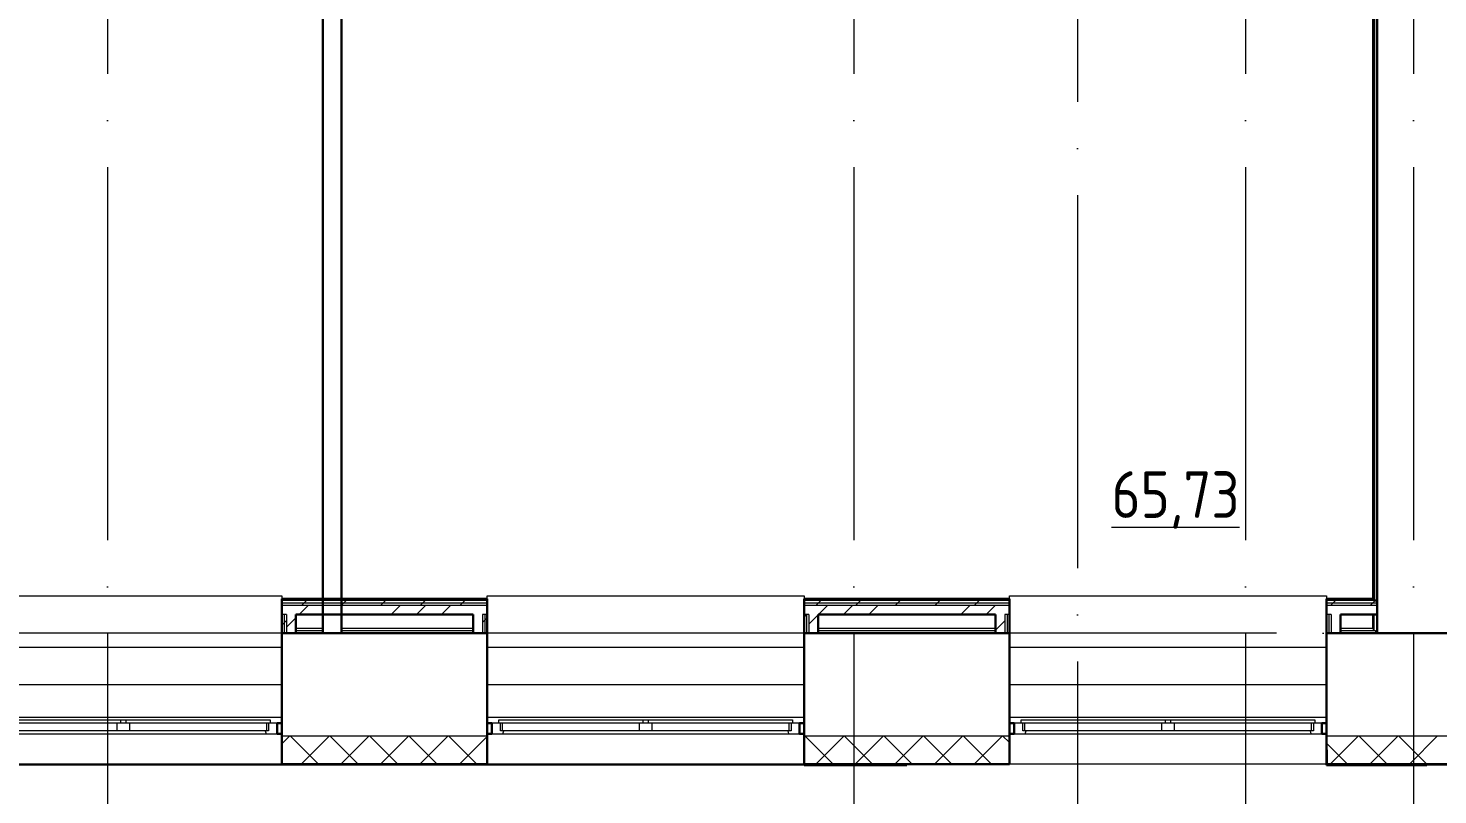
# Model space of a CAD drawing. Header units: millimetres. Extents: x -695119 to 412940, y -249585 to 622758.
# Drawn here: x 305366 to 312922, y 59445 to 63556 of the extents above; entities that cross this region are included whole.
import ezdxf

# ---------------------------------------------------------------- set-up
doc = ezdxf.new("R2010")
doc.units = ezdxf.units.MM
doc.linetypes.add('ADSK_Линия сетки', pattern=[25, 20, -2.5, 0, -2.5])
for name, color, linetype, lineweight in [('_ Окна', 252, 'Continuous', 30), ('Марки помещений', 8, 'Continuous', 20), ('Ограждение', 8, 'Continuous', 9), ('Окна', 252, 'Continuous', 9), ('Оси', 252, 'Continuous', 9), ('Стены внутренние', 252, 'Continuous', 18), ('Стены наружные', 252, 'Continuous', 18), ('Стены штриховка', 7, 'Continuous', 9)]:
    doc.layers.add(name, color=color, linetype=linetype, lineweight=lineweight)
doc.styles.add('GOST Common_2', font='', dxfattribs={"width": 0.9, "height": 250})
doc.styles.get('GOST Common_2').set_extended_font_data('GOST type B')

# ---------------------------------------------------------------- blocks, each defined once
blk = doc.blocks.new('план 2 этажа')
at = {"layer": '_ Окна', "color": 251, "lineweight": 18, "true_color": 0x636466}
for p, q in [((306636.8, 59788.6), (306641.4, 59771.6)), ((306641.4, 59771.6), (306700.8, 59771.6)), ((306654.8, 59788.6), (306642.8, 59788.6)), ((306654.8, 59829.6), (306654.8, 59788.6)), ((306700.8, 59829.6), (306662.8, 59829.6)), ((306700.8, 59771.6), (306700.8, 59829.6)), ((307888.8, 59829.6), (307850.8, 59829.6)), ((307850.8, 59829.6), (307850.8, 59771.6)), ((307850.8, 59771.6), (307910.3, 59771.6)), ((307896.8, 59788.6), (307896.8, 59829.6)), ((307908.8, 59788.6), (307896.8, 59788.6)), ((307910.3, 59771.6), (307914.8, 59788.6)), ((309436.8, 59788.6), (309441.4, 59771.6)), ((309441.4, 59771.6), (309500.8, 59771.6)), ((309454.8, 59788.6), (309442.8, 59788.6)), ((309454.8, 59829.6), (309454.8, 59788.6)), ((309500.8, 59829.6), (309462.8, 59829.6)), ((309500.8, 59771.6), (309500.8, 59829.6)), ((310688.8, 59829.6), (310650.8, 59829.6)), ((310650.8, 59829.6), (310650.8, 59771.6)), ((310650.8, 59771.6), (310710.3, 59771.6)), ((310696.8, 59788.6), (310696.8, 59829.6)), ((310708.8, 59788.6), (310696.8, 59788.6)), ((310710.3, 59771.6), (310714.8, 59788.6)), ((312236.8, 59788.6), (312241.4, 59771.6)), ((312241.4, 59771.6), (312300.8, 59771.6)), ((312254.8, 59788.6), (312242.8, 59788.6)), ((312254.8, 59829.6), (312254.8, 59788.6)), ((312300.8, 59829.6), (312262.8, 59829.6)), ((312300.8, 59771.6), (312300.8, 59829.6))]:
    blk.add_line(p, q, dxfattribs=at)
at = {"layer": '_ Окна', "color": 251, "true_color": 0x636466}
for p, q in [((306725.8, 59829.6), (306700.8, 59829.6)), ((306700.8, 59829.6), (306700.8, 59771.6)), ((306700.8, 59771.6), (306725.8, 59771.6)), ((307850.8, 59829.6), (307825.8, 59829.6)), ((307825.8, 59771.6), (307850.8, 59771.6)), ((307850.8, 59771.6), (307850.8, 59829.6)), ((309525.8, 59829.6), (309500.8, 59829.6)), ((309500.8, 59829.6), (309500.8, 59771.6)), ((309500.8, 59771.6), (309525.8, 59771.6)), ((310650.8, 59829.6), (310625.8, 59829.6)), ((310625.8, 59771.6), (310650.8, 59771.6)), ((310650.8, 59771.6), (310650.8, 59829.6)), ((312325.8, 59829.6), (312300.8, 59829.6)), ((312300.8, 59829.6), (312300.8, 59771.6)), ((312300.8, 59771.6), (312325.8, 59771.6))]:
    blk.add_line(p, q, dxfattribs=at)
at = {"layer": 'Ограждение', "color": 251, "true_color": 0x636466}
for p, q in [((312570.8, 65621.6), (312570.8, 60496.5)), ((305025.8, 60511.6), (306725.8, 60511.6)), ((306725.8, 60511.6), (306725.8, 60496.6)), ((307825.8, 60496.6), (307825.8, 60511.6)), ((307825.8, 60511.6), (309525.8, 60511.6)), ((309525.8, 60511.6), (309525.8, 60496.6)), ((310625.8, 60496.6), (310625.8, 60511.6)), ((310625.8, 60511.6), (312325.8, 60511.6)), ((312325.8, 60511.6), (312325.8, 60496.6)), ((312570.8, 60411.6), (312570.8, 60336.6)), ((312580.8, 60326.6), (312580.8, 60411.6)), ((306945.8, 60336.6), (306800.8, 60336.6)), ((307750.8, 60336.6), (307045.8, 60336.6)), ((310550.8, 60336.6), (309600.8, 60336.6)), ((312570.8, 60336.6), (312400.8, 60336.6)), ((312570.8, 60336.6), (312580.8, 60326.6)), ((305025.8, 60236.6), (306725.8, 60236.6)), ((307825.8, 60236.6), (309525.8, 60236.6)), ((310625.8, 60236.6), (312325.8, 60236.6)), ((305025.8, 60036.6), (306725.8, 60036.6)), ((307825.8, 60036.6), (309525.8, 60036.6)), ((310625.8, 60036.6), (312325.8, 60036.6)), ((305025.8, 59861.6), (306725.8, 59861.6)), ((307825.8, 59861.6), (309525.8, 59861.6)), ((310625.8, 59861.6), (312325.8, 59861.6))]:
    blk.add_line(p, q, dxfattribs=at)
at = {"layer": 'Окна', "color": 251, "true_color": 0x636466}
for p, q in [((305088.8, 59846.6), (305860.8, 59846.6)), ((305860.8, 59846.6), (305890.8, 59846.6)), ((305860.8, 59846.6), (305860.8, 59829.6)), ((305890.8, 59846.6), (306662.8, 59846.6)), ((305890.8, 59829.6), (305890.8, 59846.6)), ((306662.8, 59846.6), (306662.8, 59829.6)), ((307888.8, 59846.6), (308660.8, 59846.6)), ((307888.8, 59829.6), (307888.8, 59846.6)), ((308660.8, 59846.6), (308690.8, 59846.6)), ((308660.8, 59846.6), (308660.8, 59829.6)), ((308690.8, 59846.6), (309462.8, 59846.6)), ((308690.8, 59829.6), (308690.8, 59846.6)), ((309462.8, 59846.6), (309462.8, 59829.6)), ((310688.8, 59846.6), (311460.8, 59846.6)), ((310688.8, 59829.6), (310688.8, 59846.6)), ((311460.8, 59846.6), (311490.8, 59846.6)), ((311460.8, 59846.6), (311460.8, 59829.6)), ((311490.8, 59846.6), (312262.8, 59846.6)), ((311490.8, 59829.6), (311490.8, 59846.6)), ((312262.8, 59846.6), (312262.8, 59829.6)), ((305860.8, 59829.6), (305088.8, 59829.6)), ((305840.8, 59788.6), (305108.8, 59788.6)), ((305110.3, 59771.6), (306641.4, 59771.6)), ((305840.8, 59829.6), (305840.8, 59788.6)), ((305910.8, 59788.6), (305840.8, 59788.6)), ((305890.8, 59829.6), (305860.8, 59829.6)), ((306662.8, 59829.6), (305890.8, 59829.6)), ((305910.8, 59788.6), (305910.8, 59829.6)), ((306642.8, 59788.6), (305910.8, 59788.6)), ((306642.8, 59829.6), (306642.8, 59788.6)), ((308660.8, 59829.6), (307888.8, 59829.6)), ((307908.8, 59788.6), (307908.8, 59829.6)), ((308640.8, 59788.6), (307908.8, 59788.6)), ((307910.3, 59771.6), (309441.4, 59771.6)), ((308640.8, 59829.6), (308640.8, 59788.6)), ((308710.8, 59788.6), (308640.8, 59788.6)), ((308690.8, 59829.6), (308660.8, 59829.6)), ((309462.8, 59829.6), (308690.8, 59829.6)), ((308710.8, 59788.6), (308710.8, 59829.6)), ((309442.8, 59788.6), (308710.8, 59788.6)), ((309442.8, 59829.6), (309442.8, 59788.6)), ((311460.8, 59829.6), (310688.8, 59829.6)), ((310708.8, 59788.6), (310708.8, 59829.6)), ((311440.8, 59788.6), (310708.8, 59788.6)), ((310710.3, 59771.6), (312241.4, 59771.6)), ((311440.8, 59829.6), (311440.8, 59788.6)), ((311510.8, 59788.6), (311440.8, 59788.6)), ((311490.8, 59829.6), (311460.8, 59829.6)), ((312262.8, 59829.6), (311490.8, 59829.6)), ((311510.8, 59788.6), (311510.8, 59829.6)), ((312242.8, 59788.6), (311510.8, 59788.6)), ((312242.8, 59829.6), (312242.8, 59788.6))]:
    blk.add_line(p, q, dxfattribs=at)
at = {"layer": 'Оси', "color": 251, "linetype": 'ADSK_Линия сетки', "ltscale": 100, "true_color": 0x636466}
for p, q in [((310990.8, 112662.3), (310990.8, 46685.5)), ((305790.8, 77811.6), (305790.8, 46685.5)), ((309790.8, 77811.6), (309790.8, 46685.5)), ((311890.8, 77811.6), (311890.8, 47955.5)), ((312790.8, 77811.6), (312790.8, 47955.5)), ((332058.1, 60311.6), (255118.5, 60311.6))]:
    blk.add_line(p, q, dxfattribs=at)
at = {"layer": 'Стены внутренние', "color": 251, "lineweight": 30, "true_color": 0x636466}
for p, q in [((312595.8, 60411.6), (312595.8, 60311.6)), ((306725.8, 60311.6), (306725.8, 59609.6)), ((307750.8, 60311.6), (306800.8, 60311.6)), ((307825.8, 59609.6), (307825.8, 60311.6)), ((309525.8, 60311.6), (309525.8, 59609.6)), ((310550.8, 60311.6), (309600.8, 60311.6)), ((310625.8, 59609.6), (310625.8, 60311.6)), ((312325.8, 60311.6), (312325.8, 59609.6)), ((313325.8, 60311.6), (312400.8, 60311.6)), ((306725.8, 59609.6), (307825.8, 59609.6)), ((309525.8, 59609.6), (310625.8, 59609.6)), ((312325.8, 59609.6), (313400.8, 59609.6))]:
    blk.add_line(p, q, dxfattribs=at)
at = {"layer": 'Стены внутренние', "color": 251, "true_color": 0x636466}
for p, q in [((306725.8, 59761.6), (307825.8, 59761.6)), ((309525.8, 59761.6), (310625.8, 59761.6)), ((312325.8, 59761.6), (313400.8, 59761.6)), ((306725.8, 59609.6), (305025.8, 59609.6)), ((309525.8, 59609.6), (307825.8, 59609.6)), ((312325.8, 59609.6), (310625.8, 59609.6))]:
    blk.add_line(p, q, dxfattribs=at)
at = {"layer": 'Стены внутренние', "color": 251, "linetype": 'Continuous', "lineweight": 9, "true_color": 0x636466}
for p, q in [((306725.8, 59718.5), (306769, 59761.6)), ((306920.6, 59611.6), (306770.6, 59761.6)), ((306831.1, 59611.6), (306981.1, 59761.6)), ((307132.7, 59611.6), (306982.7, 59761.6)), ((307043.3, 59611.6), (307193.3, 59761.6)), ((307344.8, 59611.6), (307194.8, 59761.6)), ((307255.4, 59611.6), (307405.4, 59761.6)), ((307557, 59611.6), (307407, 59761.6)), ((307467.5, 59611.6), (307617.5, 59761.6)), ((307769.1, 59611.6), (307619.1, 59761.6)), ((307679.7, 59611.6), (307825.8, 59757.8)), ((309525.8, 59760.7), (309526.7, 59761.6)), ((309678.3, 59611.6), (309528.3, 59761.6)), ((309588.8, 59611.6), (309738.8, 59761.6)), ((309890.4, 59611.6), (309740.4, 59761.6)), ((309801, 59611.6), (309951, 59761.6)), ((310102.6, 59611.6), (309952.6, 59761.6)), ((310013.1, 59611.6), (310163.1, 59761.6)), ((310314.7, 59611.6), (310164.7, 59761.6)), ((310225.2, 59611.6), (310375.2, 59761.6)), ((310526.8, 59611.6), (310376.8, 59761.6)), ((310437.4, 59611.6), (310587.4, 59761.6)), ((310625.8, 59724.8), (310589, 59761.6)), ((312436, 59611.6), (312325.8, 59721.8)), ((312346.6, 59611.6), (312496.6, 59761.6)), ((312648.1, 59611.6), (312498.1, 59761.6)), ((312558.7, 59611.6), (312708.7, 59761.6)), ((312860.3, 59611.6), (312710.3, 59761.6)), ((312770.8, 59611.6), (312920.8, 59761.6)), ((306838.8, 59609.7), (306838.8, 59609.6)), ((307447.3, 59609.6), (307446.1, 59611.6)), ((307681.6, 59610.2), (307680.8, 59611.6)), ((309655.6, 59611.6), (309654.4, 59609.6)), ((312471.2, 59611.6), (312470.1, 59609.6)), ((312705.9, 59611.6), (312704.7, 59609.6)), ((312726.6, 59609.6), (312725.4, 59611.6))]:
    blk.add_line(p, q, dxfattribs=at)
at = {"layer": 'Стены наружные', "color": 251, "lineweight": 30, "true_color": 0x636466}
for p, q in [((306945.8, 66476.6), (306945.8, 60311.6)), ((307045.8, 60311.6), (307045.8, 66476.6)), ((312575.8, 65626.6), (312575.8, 60496.6)), ((312580.8, 60491.6), (312580.8, 65631.6)), ((312595.8, 60411.6), (312595.8, 65646.6)), ((307825.8, 60496.6), (306725.8, 60496.6)), ((306725.8, 60496.6), (306725.8, 60491.6)), ((306725.8, 60491.6), (306725.8, 60311.6)), ((306725.8, 60491.6), (307825.8, 60491.6)), ((307825.8, 60491.6), (306725.8, 60491.6)), ((307825.8, 60491.6), (307825.8, 60496.6)), ((307825.8, 60311.6), (307825.8, 60491.6)), ((310625.8, 60496.6), (309525.8, 60496.6)), ((309525.8, 60496.6), (309525.8, 60491.6)), ((309525.8, 60491.6), (309525.8, 60311.6)), ((309525.8, 60491.6), (310625.8, 60491.6)), ((310625.8, 60491.6), (309525.8, 60491.6)), ((310625.8, 60491.6), (310625.8, 60496.6)), ((310625.8, 60311.6), (310625.8, 60491.6)), ((312575.8, 60496.6), (312325.8, 60496.6)), ((312325.8, 60496.6), (312325.8, 60491.6)), ((312325.8, 60491.6), (312325.8, 60311.6)), ((312325.8, 60491.6), (312580.8, 60491.6)), ((312580.8, 60491.6), (312325.8, 60491.6)), ((312580.8, 60486.6), (312595.8, 60486.6)), ((306800.8, 60411.6), (307750.8, 60411.6)), ((306800.8, 60311.6), (306800.8, 60411.6)), ((307750.8, 60411.6), (307750.8, 60311.6)), ((309600.8, 60411.6), (310550.8, 60411.6)), ((309600.8, 60311.6), (309600.8, 60411.6)), ((310550.8, 60411.6), (310550.8, 60311.6)), ((312400.8, 60411.6), (312595.8, 60411.6)), ((312400.8, 60311.6), (312400.8, 60411.6)), ((306725.8, 60311.6), (306800.8, 60311.6)), ((307750.8, 60311.6), (307825.8, 60311.6)), ((309525.8, 60311.6), (309600.8, 60311.6)), ((310550.8, 60311.6), (310625.8, 60311.6)), ((312325.8, 60311.6), (312400.8, 60311.6)), ((310075.8, 59609.6), (309525.8, 59609.6)), ((309525.8, 59609.6), (309525.8, 59604.6)), ((309525.8, 59604.6), (310075.8, 59604.6)), ((310075.8, 59604.6), (310075.8, 59609.6)), ((312863.3, 59609.6), (312325.8, 59609.6)), ((312325.8, 59609.6), (312325.8, 59604.6)), ((312325.8, 59604.6), (312863.3, 59604.6)), ((312863.3, 59604.6), (312863.3, 59609.6))]:
    blk.add_line(p, q, dxfattribs=at)
at = {"layer": 'Стены наружные', "color": 251, "linetype": 'Continuous', "lineweight": 9, "true_color": 0x636466}
for p, q in [((312575.8, 63517.8), (312580.8, 63522.8)), ((312575.8, 63447.1), (312580.8, 63452.1)), ((312575.8, 63376.4), (312580.8, 63381.4)), ((312575.8, 63305.7), (312580.8, 63310.7)), ((312575.8, 63235), (312580.8, 63240)), ((312575.8, 63164.3), (312580.8, 63169.3)), ((312575.8, 63093.6), (312580.8, 63098.6)), ((312575.8, 63022.9), (312580.8, 63027.9)), ((312575.8, 62952.2), (312580.8, 62957.2)), ((312575.8, 62881.4), (312580.8, 62886.4)), ((312575.8, 62810.7), (312580.8, 62815.7)), ((312575.8, 62740), (312580.8, 62745)), ((312575.8, 62669.3), (312580.8, 62674.3)), ((312575.8, 62598.6), (312580.8, 62603.6)), ((312575.8, 62527.9), (312580.8, 62532.9)), ((312575.8, 62457.2), (312580.8, 62462.2)), ((312575.8, 62386.5), (312580.8, 62391.5)), ((312575.8, 62315.8), (312580.8, 62320.8)), ((312575.8, 62245.1), (312580.8, 62250.1)), ((312575.8, 62174.3), (312580.8, 62179.3)), ((312575.8, 62103.6), (312580.8, 62108.6)), ((312575.8, 62032.9), (312580.8, 62037.9)), ((312575.8, 61962.2), (312580.8, 61967.2)), ((312575.8, 61891.5), (312580.8, 61896.5)), ((312575.8, 61820.8), (312580.8, 61825.8)), ((312575.8, 61750.1), (312580.8, 61755.1)), ((312575.8, 61679.4), (312580.8, 61684.4)), ((312575.8, 61608.7), (312580.8, 61613.7)), ((312575.8, 61537.9), (312580.8, 61542.9)), ((312575.8, 61467.2), (312580.8, 61472.2)), ((312575.8, 61396.5), (312580.8, 61401.5)), ((312575.8, 61325.8), (312580.8, 61330.8)), ((312575.8, 61255.1), (312580.8, 61260.1)), ((312575.8, 61184.4), (312580.8, 61189.4)), ((312575.8, 61113.7), (312580.8, 61118.7)), ((312575.8, 61043), (312580.8, 61048)), ((312575.8, 60972.3), (312580.8, 60977.3)), ((312575.8, 60901.5), (312580.8, 60906.5)), ((312575.8, 60830.8), (312580.8, 60835.8)), ((312575.8, 60760.1), (312580.8, 60765.1)), ((312575.8, 60689.4), (312580.8, 60694.4)), ((312575.8, 60618.7), (312580.8, 60623.7)), ((312575.8, 60548), (312580.8, 60553)), ((306725.8, 60496.3), (306726.2, 60496.6)), ((306725.8, 60454.2), (306733.3, 60461.6)), ((306791.9, 60491.6), (306796.9, 60496.6)), ((306818.2, 60411.6), (306868.2, 60461.6)), ((306832.6, 60461.6), (306845.1, 60474.1)), ((306845.1, 60474.1), (306857.6, 60486.6)), ((306857.6, 60486.6), (306862.6, 60491.6)), ((306862.6, 60491.6), (306867.6, 60496.6)), ((306933.3, 60491.6), (306938.3, 60496.6)), ((307004, 60491.6), (307009, 60496.6)), ((307044.7, 60461.6), (307057.2, 60474.1)), ((307057.2, 60474.1), (307069.7, 60486.6)), ((307074.7, 60491.6), (307079.7, 60496.6)), ((307145.4, 60491.6), (307150.4, 60496.6)), ((307216.2, 60491.6), (307221.2, 60496.6)), ((307256.9, 60461.6), (307269.4, 60474.1)), ((307269.4, 60474.1), (307281.9, 60486.6)), ((307281.9, 60486.6), (307286.9, 60491.6)), ((307286.9, 60491.6), (307291.9, 60496.6)), ((307311.6, 60411.6), (307361.6, 60461.6)), ((307357.6, 60491.6), (307362.6, 60496.6)), ((307428.3, 60491.6), (307433.3, 60496.6)), ((307446.6, 60411.6), (307496.6, 60461.6)), ((307469, 60461.6), (307481.5, 60474.1)), ((307481.5, 60474.1), (307494, 60486.6)), ((307499, 60491.6), (307504, 60496.6)), ((307569.7, 60491.6), (307574.7, 60496.6)), ((307581.5, 60411.6), (307631.5, 60461.6)), ((307640.4, 60491.6), (307645.4, 60496.6)), ((307681.1, 60461.6), (307693.6, 60474.1)), ((307693.6, 60474.1), (307706.1, 60486.6)), ((307706.1, 60486.6), (307711.1, 60491.6)), ((307711.1, 60491.6), (307716.1, 60496.6)), ((307781.8, 60491.6), (307786.8, 60496.6)), ((309549.6, 60491.6), (309554.6, 60496.6)), ((309590.3, 60461.6), (309602.8, 60474.1)), ((309601.6, 60411.6), (309651.6, 60461.6)), ((309602.8, 60474.1), (309615.3, 60486.6)), ((309620.3, 60491.6), (309625.3, 60496.6)), ((309691, 60491.6), (309696, 60496.6)), ((309736.5, 60411.6), (309786.5, 60461.6)), ((309761.7, 60491.6), (309766.7, 60496.6)), ((309802.4, 60461.6), (309814.9, 60474.1)), ((309814.9, 60474.1), (309827.4, 60486.6)), ((309827.4, 60486.6), (309832.4, 60491.6)), ((309832.4, 60491.6), (309837.4, 60496.6)), ((309871.5, 60411.6), (309921.5, 60461.6)), ((309903.2, 60491.6), (309908.2, 60496.6)), ((309973.9, 60491.6), (309978.9, 60496.6)), ((310014.6, 60461.6), (310027.1, 60474.1)), ((310027.1, 60474.1), (310039.6, 60486.6)), ((310044.6, 60491.6), (310049.6, 60496.6)), ((310115.3, 60491.6), (310120.3, 60496.6)), ((310186, 60491.6), (310191, 60496.6)), ((310226.7, 60461.6), (310239.2, 60474.1)), ((310239.2, 60474.1), (310251.7, 60486.6)), ((310251.7, 60486.6), (310256.7, 60491.6)), ((310256.7, 60491.6), (310261.7, 60496.6)), ((310327.4, 60491.6), (310332.4, 60496.6)), ((310364.9, 60411.6), (310414.9, 60461.6)), ((310398.1, 60491.6), (310403.1, 60496.6)), ((310438.8, 60461.6), (310451.3, 60474.1)), ((310451.3, 60474.1), (310463.8, 60486.6)), ((310468.8, 60491.6), (310473.8, 60496.6)), ((310499.9, 60411.6), (310549.9, 60461.6)), ((310539.6, 60491.6), (310544.6, 60496.6)), ((310610.3, 60491.6), (310615.3, 60496.6)), ((312348, 60461.6), (312360.5, 60474.1)), ((312360.5, 60474.1), (312373, 60486.6)), ((312373, 60486.6), (312378, 60491.6)), ((312378, 60491.6), (312383, 60496.6)), ((312448.7, 60491.6), (312453.7, 60496.6)), ((312519.5, 60491.6), (312524.5, 60496.6)), ((312560.2, 60461.6), (312572.7, 60474.1)), ((312572.7, 60474.1), (312585.2, 60486.6)), ((306738.3, 60367.3), (306750.8, 60379.8)), ((306750.8, 60344.3), (306800.8, 60394.3)), ((307800.8, 60369.2), (307813.3, 60381.7)), ((307813.3, 60381.7), (307825.8, 60394.2)), ((309525.8, 60397.1), (309538.3, 60409.6)), ((309538.3, 60409.6), (309540.3, 60411.6)), ((309550.8, 60360.8), (309600.8, 60410.8)), ((310550.8, 60327.7), (310600.8, 60377.7)), ((310600.8, 60411.5), (310601, 60411.6)), ((306725.8, 60354.8), (306738.3, 60367.3)), ((309654.4, 59609.6), (309651.6, 59604.6)), ((309888.5, 59608.7), (309886.2, 59604.6)), ((312470.1, 59609.6), (312467.9, 59605.9)), ((312704.7, 59609.6), (312701.8, 59604.6)), ((312729.5, 59604.6), (312726.6, 59609.6))]:
    blk.add_line(p, q, dxfattribs=at)
at = {"layer": 'Стены наружные', "color": 251, "true_color": 0x636466}
for p, q in [((306800.8, 60326.6), (306945.8, 60326.6)), ((307045.8, 60326.6), (307750.8, 60326.6)), ((309600.8, 60326.6), (310550.8, 60326.6)), ((312400.8, 60326.6), (312588.3, 60326.6)), ((312588.3, 60326.6), (312588.3, 60311.6)), ((309525.8, 59604.6), (304485.8, 59604.6)), ((305025.8, 59609.6), (306725.8, 59609.6)), ((306725.8, 59604.6), (306725.8, 59609.6)), ((307310.8, 59604.6), (307310.8, 59609.6)), ((307825.8, 59609.6), (307825.8, 59604.6)), ((313400.8, 59604.6), (312863.3, 59604.6))]:
    blk.add_line(p, q, dxfattribs=at)
at = {"layer": 'Стены штриховка', "color": 251, "true_color": 0x636466}
for p, q in [((307825.8, 60486.6), (306725.8, 60486.6)), ((306725.8, 60474.1), (307825.8, 60474.1)), ((306725.8, 60461.6), (307825.8, 60461.6)), ((310625.8, 60486.6), (309525.8, 60486.6)), ((309525.8, 60474.1), (310625.8, 60474.1)), ((309525.8, 60461.6), (310625.8, 60461.6)), ((312580.8, 60486.6), (312325.8, 60486.6)), ((312325.8, 60474.1), (312595.8, 60474.1)), ((312325.8, 60461.6), (312595.8, 60461.6)), ((312580.8, 60486.6), (312580.8, 60491.6)), ((306750.8, 60411.6), (306725.8, 60411.6)), ((306738.3, 60411.6), (306738.3, 60311.6)), ((306750.8, 60411.6), (306750.8, 60311.6)), ((307825.8, 60411.6), (307800.8, 60411.6)), ((307800.8, 60411.6), (307800.8, 60311.6)), ((307813.3, 60411.6), (307813.3, 60311.6)), ((309550.8, 60411.6), (309525.8, 60411.6)), ((309538.3, 60411.6), (309538.3, 60311.6)), ((309550.8, 60411.6), (309550.8, 60311.6)), ((310625.8, 60411.6), (310600.8, 60411.6)), ((310600.8, 60411.6), (310600.8, 60311.6)), ((310613.3, 60411.6), (310613.3, 60311.6)), ((312350.8, 60411.6), (312325.8, 60411.6)), ((312338.3, 60411.6), (312338.3, 60311.6)), ((312350.8, 60411.6), (312350.8, 60311.6)), ((306727.8, 59685.6), (306725.8, 59685.6)), ((306727.8, 59685.6), (306727.8, 59611.6)), ((307825.8, 59685.6), (307823.8, 59685.6)), ((307823.8, 59611.6), (307823.8, 59685.6)), ((309527.8, 59685.6), (309525.8, 59685.6)), ((309527.8, 59685.6), (309527.8, 59611.6)), ((310625.8, 59685.6), (310623.8, 59685.6)), ((310623.8, 59611.6), (310623.8, 59685.6)), ((312327.8, 59685.6), (312325.8, 59685.6)), ((312327.8, 59685.6), (312327.8, 59611.6)), ((306727.8, 59611.6), (307823.8, 59611.6)), ((309527.8, 59611.6), (310623.8, 59611.6)), ((312327.8, 59611.6), (313398.8, 59611.6))]:
    blk.add_line(p, q, dxfattribs=at)
at = {"layer": 'Марки помещений', "color": 251, "true_color": 0x636466, "style": 'GOST Common_2', "width": 0.9}
blk.add_text('%%U65,73', height=250, dxfattribs=at).set_placement((311172.9, 60930))

msp = doc.modelspace()

# ---------------------------------------------------------------- block references
msp.add_blockref('план 2 этажа', (0, 0))

doc.saveas('drawing.dxf')
